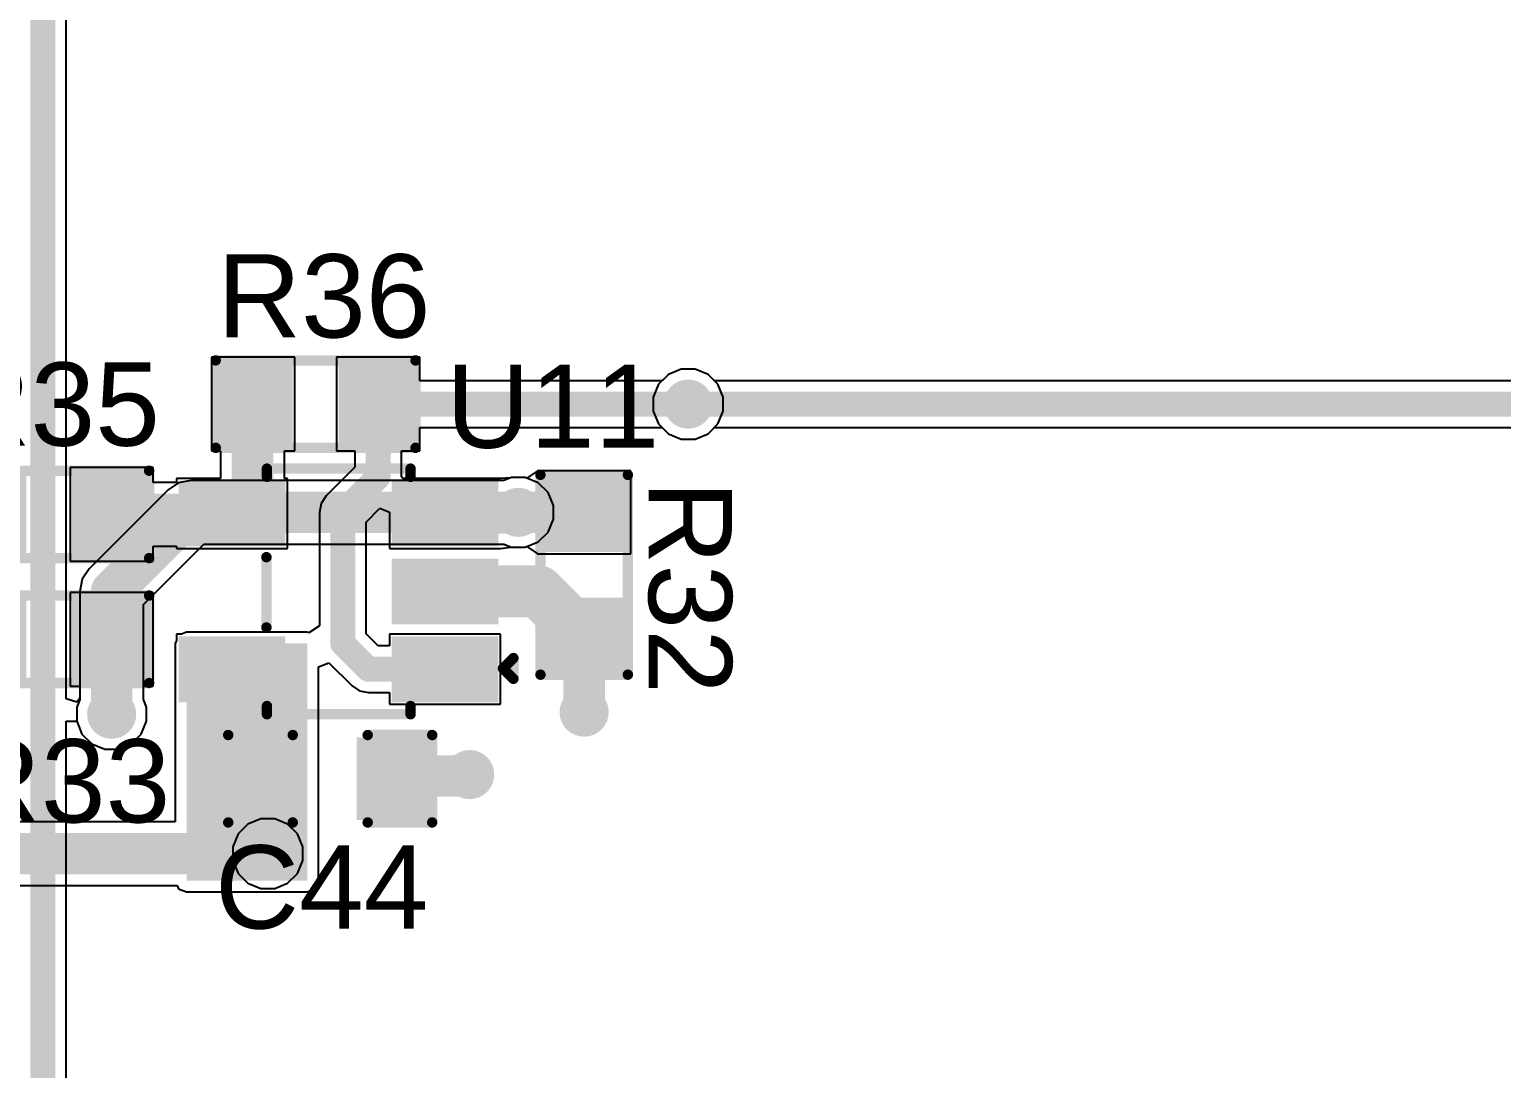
# Model space of a CAD drawing. Header units: millimetres. Extents: x -0.34 to 5.78, y -0.39 to 4.37.
# Drawn here: x 0.488 to 1.196, y 1.847 to 2.346 of the extents above; entities that cross this region are included whole.
import ezdxf

# ---------------------------------------------------------------- set-up
doc = ezdxf.new("R2010")
doc.units = ezdxf.units.MM
doc.header["$MEASUREMENT"] = 0
for name, color, linetype in [('BottomLayer', 5, 'Continuous'), ('BottomSolder', 6, 'Continuous'), ('TopLayer', 1, 'Continuous'), ('TopOverlay', 2, 'Continuous'), ('TopPaste', 8, 'Continuous'), ('TopSolder', 216, 'Continuous'), ('ViaHoleLayer', 16, 'Continuous')]:
    doc.layers.add(name, color=color, linetype=linetype)
doc.styles.add('Arial', font='', dxfattribs={"height": 0.2})
doc.styles.get('Arial').set_extended_font_data('Arial')

# ---------------------------------------------------------------- blocks, each defined once
blk = doc.blocks.new('SOT_23_5_7')
at = {"layer": 'TopLayer'}
for points in [[(-0.07283, 0.04921), (-0.02953, 0.04921), (-0.02953, 0.02559), (-0.07283, 0.02559)], [(0.02953, 0.04921), (0.07283, 0.04921), (0.07283, 0.02559), (0.02953, 0.02559)], [(-0.07283, 0.01181), (-0.02953, 0.01181), (-0.02953, -0.01181), (-0.07283, -0.01181)], [(-0.07283, -0.02559), (-0.02953, -0.02559), (-0.02953, -0.04921), (-0.07283, -0.04921)], [(0.02953, -0.02559), (0.07283, -0.02559), (0.07283, -0.04921), (0.02953, -0.04921)]]:
    blk.add_hatch(color=1, dxfattribs=at).paths.add_polyline_path(points)
at = {"layer": 'TopPaste'}
for points in [[(-0.07283, 0.04921), (-0.02953, 0.04921), (-0.02953, 0.02559), (-0.07283, 0.02559)], [(0.02953, 0.04921), (0.07283, 0.04921), (0.07283, 0.02559), (0.02953, 0.02559)], [(-0.07283, 0.01181), (-0.02953, 0.01181), (-0.02953, -0.01181), (-0.07283, -0.01181)], [(-0.07283, -0.02559), (-0.02953, -0.02559), (-0.02953, -0.04921), (-0.07283, -0.04921)], [(0.02953, -0.02559), (0.07283, -0.02559), (0.07283, -0.04921), (0.02953, -0.04921)]]:
    blk.add_hatch(color=8, dxfattribs=at).paths.add_polyline_path(points)
at = {"layer": 'TopSolder'}
for points in [[(-0.07683, 0.05321), (-0.02553, 0.05321), (-0.02553, 0.02159), (-0.07683, 0.02159)], [(0.02553, 0.05321), (0.07683, 0.05321), (0.07683, 0.02159), (0.02553, 0.02159)], [(-0.07683, 0.01581), (-0.02553, 0.01581), (-0.02553, -0.01581), (-0.07683, -0.01581)], [(-0.07683, -0.02159), (-0.02553, -0.02159), (-0.02553, -0.05321), (-0.07683, -0.05321)], [(0.02553, -0.02159), (0.07683, -0.02159), (0.07683, -0.05321), (0.02553, -0.05321)]]:
    blk.add_hatch(color=216, dxfattribs=at).paths.add_polyline_path(points)
at = {"layer": 'TopOverlay', "const_width": 0.005}
for points in [[(-0.03461, 0.059), (-0.03461, 0.05506)], [(0.03439, 0.059), (-0.03461, 0.059)], [(0.03439, 0.059), (0.03439, 0.05506)], [(-0.084, 0.042), (-0.084, 0.032)], [(-0.079, 0.037), (-0.084, 0.042)], [(-0.079, 0.037), (-0.084, 0.032)], [(0.03465, 0.01732), (0.03465, -0.01646)], [(-0.03461, -0.05506), (-0.03461, -0.059)], [(0.03439, -0.059), (-0.03461, -0.059)], [(0.03439, -0.05506), (0.03439, -0.059)]]:
    blk.add_lwpolyline(points, dxfattribs=at)
at = {"layer": 'TopOverlay', "const_width": 0.0025}
for points in [[(-0.03586, 0.059, 1), (-0.03336, 0.059, 1)], [(-0.03586, 0.059, 1), (-0.03336, 0.059, 1)], [(-0.03586, 0.05506, 1), (-0.03336, 0.05506, 1)], [(0.03314, 0.059, 1), (0.03564, 0.059, 1)], [(0.03314, 0.059, 1), (0.03564, 0.059, 1)], [(0.03314, 0.05506, 1), (0.03564, 0.05506, 1)], [(-0.08525, 0.042, 1), (-0.08275, 0.042, 1)], [(-0.08525, 0.042, 1), (-0.08275, 0.042, 1)], [(-0.08025, 0.037, 1), (-0.07775, 0.037, 1)], [(-0.08025, 0.037, 1), (-0.07775, 0.037, 1)], [(-0.08525, 0.032, 1), (-0.08275, 0.032, 1)], [(-0.08525, 0.032, 1), (-0.08275, 0.032, 1)], [(0.0334, 0.01732, 1), (0.0359, 0.01732, 1)], [(0.0334, -0.01646, 1), (0.0359, -0.01646, 1)], [(-0.03586, -0.05506, 1), (-0.03336, -0.05506, 1)], [(-0.03586, -0.059, 1), (-0.03336, -0.059, 1)], [(-0.03586, -0.059, 1), (-0.03336, -0.059, 1)], [(0.03314, -0.05506, 1), (0.03564, -0.05506, 1)], [(0.03314, -0.059, 1), (0.03564, -0.059, 1)], [(0.03314, -0.059, 1), (0.03564, -0.059, 1)]]:
    blk.add_lwpolyline(points, format="xyb", close=True, dxfattribs=at)
blk = doc.blocks.new('R___0603_35')
at = {"layer": 'TopLayer'}
for points in [[(-0.015, 0.0175), (-0.015, -0.0175), (-0.045, -0.0175), (-0.045, 0.0175)], [(0.045, 0.0175), (0.045, -0.0175), (0.015, -0.0175), (0.015, 0.0175)]]:
    blk.add_hatch(color=1, dxfattribs=at).paths.add_polyline_path(points)
at = {"layer": 'TopPaste'}
for points in [[(-0.015, 0.0175), (-0.015, -0.0175), (-0.045, -0.0175), (-0.045, 0.0175)], [(0.045, 0.0175), (0.045, -0.0175), (0.015, -0.0175), (0.015, 0.0175)]]:
    blk.add_hatch(color=8, dxfattribs=at).paths.add_polyline_path(points)
at = {"layer": 'TopSolder'}
for points in [[(-0.011, 0.0215), (-0.011, -0.0215), (-0.049, -0.0215), (-0.049, 0.0215)], [(0.049, 0.0215), (0.049, -0.0215), (0.011, -0.0215), (0.011, 0.0215)]]:
    blk.add_hatch(color=216, dxfattribs=at).paths.add_polyline_path(points)
at = {"layer": 'TopOverlay', "const_width": 0.005}
for points in [[(-0.048, 0.021), (0.048, 0.021)], [(-0.048, -0.021), (-0.048, 0.021)], [(0.048, -0.021), (0.048, 0.021)], [(-0.048, -0.021), (0.048, -0.021)]]:
    blk.add_lwpolyline(points, dxfattribs=at)
at = {"layer": 'TopOverlay', "const_width": 0.0025}
for points in [[(-0.04925, 0.021, 1), (-0.04675, 0.021, 1)], [(-0.04925, 0.021, 1), (-0.04675, 0.021, 1)], [(0.04675, 0.021, 1), (0.04925, 0.021, 1)], [(0.04675, 0.021, 1), (0.04925, 0.021, 1)], [(-0.04925, -0.021, 1), (-0.04675, -0.021, 1)], [(-0.04925, -0.021, 1), (-0.04675, -0.021, 1)], [(0.04675, -0.021, 1), (0.04925, -0.021, 1)], [(0.04675, -0.021, 1), (0.04925, -0.021, 1)]]:
    blk.add_lwpolyline(points, format="xyb", close=True, dxfattribs=at)
blk = doc.blocks.new('R___0603_36')
at = {"layer": 'TopLayer'}
for points in [[(-0.015, 0.0175), (-0.015, -0.0175), (-0.045, -0.0175), (-0.045, 0.0175)], [(0.045, 0.0175), (0.045, -0.0175), (0.015, -0.0175), (0.015, 0.0175)]]:
    blk.add_hatch(color=1, dxfattribs=at).paths.add_polyline_path(points)
at = {"layer": 'TopPaste'}
for points in [[(-0.015, 0.0175), (-0.015, -0.0175), (-0.045, -0.0175), (-0.045, 0.0175)], [(0.045, 0.0175), (0.045, -0.0175), (0.015, -0.0175), (0.015, 0.0175)]]:
    blk.add_hatch(color=8, dxfattribs=at).paths.add_polyline_path(points)
at = {"layer": 'TopSolder'}
for points in [[(-0.011, 0.0215), (-0.011, -0.0215), (-0.049, -0.0215), (-0.049, 0.0215)], [(0.049, 0.0215), (0.049, -0.0215), (0.011, -0.0215), (0.011, 0.0215)]]:
    blk.add_hatch(color=216, dxfattribs=at).paths.add_polyline_path(points)
at = {"layer": 'TopOverlay', "const_width": 0.005}
for points in [[(-0.048, 0.021), (0.048, 0.021)], [(-0.048, -0.021), (-0.048, 0.021)], [(0.048, -0.021), (0.048, 0.021)], [(-0.048, -0.021), (0.048, -0.021)]]:
    blk.add_lwpolyline(points, dxfattribs=at)
at = {"layer": 'TopOverlay', "const_width": 0.0025}
for points in [[(-0.04925, 0.021, 1), (-0.04675, 0.021, 1)], [(-0.04925, 0.021, 1), (-0.04675, 0.021, 1)], [(0.04675, 0.021, 1), (0.04925, 0.021, 1)], [(0.04675, 0.021, 1), (0.04925, 0.021, 1)], [(-0.04925, -0.021, 1), (-0.04675, -0.021, 1)], [(-0.04925, -0.021, 1), (-0.04675, -0.021, 1)], [(0.04675, -0.021, 1), (0.04925, -0.021, 1)], [(0.04675, -0.021, 1), (0.04925, -0.021, 1)]]:
    blk.add_lwpolyline(points, format="xyb", close=True, dxfattribs=at)
blk = doc.blocks.new('R___0603_38')
at = {"layer": 'TopLayer'}
for points in [[(-0.015, 0.0175), (-0.015, -0.0175), (-0.045, -0.0175), (-0.045, 0.0175)], [(0.045, 0.0175), (0.045, -0.0175), (0.015, -0.0175), (0.015, 0.0175)]]:
    blk.add_hatch(color=1, dxfattribs=at).paths.add_polyline_path(points)
at = {"layer": 'TopPaste'}
for points in [[(-0.015, 0.0175), (-0.015, -0.0175), (-0.045, -0.0175), (-0.045, 0.0175)], [(0.045, 0.0175), (0.045, -0.0175), (0.015, -0.0175), (0.015, 0.0175)]]:
    blk.add_hatch(color=8, dxfattribs=at).paths.add_polyline_path(points)
at = {"layer": 'TopSolder'}
for points in [[(-0.011, 0.0215), (-0.011, -0.0215), (-0.049, -0.0215), (-0.049, 0.0215)], [(0.049, 0.0215), (0.049, -0.0215), (0.011, -0.0215), (0.011, 0.0215)]]:
    blk.add_hatch(color=216, dxfattribs=at).paths.add_polyline_path(points)
at = {"layer": 'TopOverlay', "const_width": 0.005}
for points in [[(-0.048, 0.021), (0.048, 0.021)], [(-0.048, -0.021), (-0.048, 0.021)], [(0.048, -0.021), (0.048, 0.021)], [(-0.048, -0.021), (0.048, -0.021)]]:
    blk.add_lwpolyline(points, dxfattribs=at)
at = {"layer": 'TopOverlay', "const_width": 0.0025}
for points in [[(-0.04925, 0.021, 1), (-0.04675, 0.021, 1)], [(-0.04925, 0.021, 1), (-0.04675, 0.021, 1)], [(0.04675, 0.021, 1), (0.04925, 0.021, 1)], [(0.04675, 0.021, 1), (0.04925, 0.021, 1)], [(-0.04925, -0.021, 1), (-0.04675, -0.021, 1)], [(-0.04925, -0.021, 1), (-0.04675, -0.021, 1)], [(0.04675, -0.021, 1), (0.04925, -0.021, 1)], [(0.04675, -0.021, 1), (0.04925, -0.021, 1)]]:
    blk.add_lwpolyline(points, format="xyb", close=True, dxfattribs=at)
blk = doc.blocks.new('R___0603_39')
at = {"layer": 'TopLayer'}
for points in [[(-0.015, 0.0175), (-0.015, -0.0175), (-0.045, -0.0175), (-0.045, 0.0175)], [(0.045, 0.0175), (0.045, -0.0175), (0.015, -0.0175), (0.015, 0.0175)]]:
    blk.add_hatch(color=1, dxfattribs=at).paths.add_polyline_path(points)
at = {"layer": 'TopPaste'}
for points in [[(-0.015, 0.0175), (-0.015, -0.0175), (-0.045, -0.0175), (-0.045, 0.0175)], [(0.045, 0.0175), (0.045, -0.0175), (0.015, -0.0175), (0.015, 0.0175)]]:
    blk.add_hatch(color=8, dxfattribs=at).paths.add_polyline_path(points)
at = {"layer": 'TopSolder'}
for points in [[(-0.011, 0.0215), (-0.011, -0.0215), (-0.049, -0.0215), (-0.049, 0.0215)], [(0.049, 0.0215), (0.049, -0.0215), (0.011, -0.0215), (0.011, 0.0215)]]:
    blk.add_hatch(color=216, dxfattribs=at).paths.add_polyline_path(points)
at = {"layer": 'TopOverlay', "const_width": 0.005}
for points in [[(0.048, 0.021), (-0.048, 0.021)], [(-0.048, -0.021), (-0.048, 0.021)], [(0.048, -0.021), (0.048, 0.021)], [(0.048, -0.021), (-0.048, -0.021)]]:
    blk.add_lwpolyline(points, dxfattribs=at)
at = {"layer": 'TopOverlay', "const_width": 0.0025}
for points in [[(-0.04925, 0.021, 1), (-0.04675, 0.021, 1)], [(-0.04925, 0.021, 1), (-0.04675, 0.021, 1)], [(0.04675, 0.021, 1), (0.04925, 0.021, 1)], [(0.04675, 0.021, 1), (0.04925, 0.021, 1)], [(-0.04925, -0.021, 1), (-0.04675, -0.021, 1)], [(-0.04925, -0.021, 1), (-0.04675, -0.021, 1)], [(0.04675, -0.021, 1), (0.04925, -0.021, 1)], [(0.04675, -0.021, 1), (0.04925, -0.021, 1)]]:
    blk.add_lwpolyline(points, format="xyb", close=True, dxfattribs=at)
blk = doc.blocks.new('C___0603_106')
at = {"layer": 'TopLayer'}
for points in [[(-0.015, 0.0175), (-0.015, -0.0175), (-0.045, -0.0175), (-0.045, 0.0175)], [(0.045, 0.0175), (0.045, -0.0175), (0.015, -0.0175), (0.015, 0.0175)]]:
    blk.add_hatch(color=1, dxfattribs=at).paths.add_polyline_path(points)
at = {"layer": 'TopPaste'}
for points in [[(-0.015, 0.0175), (-0.015, -0.0175), (-0.045, -0.0175), (-0.045, 0.0175)], [(0.045, 0.0175), (0.045, -0.0175), (0.015, -0.0175), (0.015, 0.0175)]]:
    blk.add_hatch(color=8, dxfattribs=at).paths.add_polyline_path(points)
at = {"layer": 'TopSolder'}
for points in [[(-0.01264, 0.01986), (-0.01264, -0.01986), (-0.04736, -0.01986), (-0.04736, 0.01986)], [(0.04736, 0.01986), (0.04736, -0.01986), (0.01264, -0.01986), (0.01264, 0.01986)]]:
    blk.add_hatch(color=216, dxfattribs=at).paths.add_polyline_path(points)
at = {"layer": 'TopOverlay', "const_width": 0.005}
for points in [[(-0.018, 0.021), (-0.049, 0.021)], [(-0.049, 0.021), (-0.049, -0.021)], [(0.049, 0.021), (0.018, 0.021)], [(0.049, 0.021), (0.049, -0.021)], [(-0.018, -0.021), (-0.049, -0.021)], [(0.049, -0.021), (0.018, -0.021)]]:
    blk.add_lwpolyline(points, dxfattribs=at)
at = {"layer": 'TopOverlay', "const_width": 0.0025}
for points in [[(-0.05025, 0.021, 1), (-0.04775, 0.021, 1)], [(-0.05025, 0.021, 1), (-0.04775, 0.021, 1)], [(-0.01925, 0.021, 1), (-0.01675, 0.021, 1)], [(0.01675, 0.021, 1), (0.01925, 0.021, 1)], [(0.04775, 0.021, 1), (0.05025, 0.021, 1)], [(0.04775, 0.021, 1), (0.05025, 0.021, 1)], [(-0.05025, -0.021, 1), (-0.04775, -0.021, 1)], [(-0.05025, -0.021, 1), (-0.04775, -0.021, 1)], [(-0.01925, -0.021, 1), (-0.01675, -0.021, 1)], [(0.01675, -0.021, 1), (0.01925, -0.021, 1)], [(0.04775, -0.021, 1), (0.05025, -0.021, 1)], [(0.04775, -0.021, 1), (0.05025, -0.021, 1)]]:
    blk.add_lwpolyline(points, format="xyb", close=True, dxfattribs=at)

msp = doc.modelspace()

# ---------------------------------------------------------------- hatches: boundary and pattern name
at = {"layer": 'BottomLayer'}
h = msp.add_hatch(color=5, dxfattribs=at)
edge = h.paths.add_edge_path()
edge.add_arc((0.805, 2.166), 0.01181, 0, 360)
h = msp.add_hatch(color=5, dxfattribs=at)
edge = h.paths.add_edge_path()
edge.add_arc((0.72339, 2.114), 0.01181, 0, 360)
h = msp.add_hatch(color=5, dxfattribs=at)
edge = h.paths.add_edge_path()
edge.add_arc((0.755, 2.018), 0.01181, 0, 360)
h = msp.add_hatch(color=5, dxfattribs=at)
edge = h.paths.add_edge_path()
edge.add_arc((0.528, 2.017), 0.01181, 0, 360)
h = msp.add_hatch(color=5, dxfattribs=at)
edge = h.paths.add_edge_path()
edge.add_arc((0.7, 1.988), 0.01181, 0, 360)
h = msp.add_hatch(color=5, dxfattribs=at)
edge = h.paths.add_edge_path()
edge.add_arc((0.603, 1.95), 0.01181, 0, 360)
at = {"layer": 'BottomSolder'}
h = msp.add_hatch(color=6, dxfattribs=at)
edge = h.paths.add_edge_path()
edge.add_arc((0.805, 2.166), 0.00991, 0, 360)
h = msp.add_hatch(color=6, dxfattribs=at)
edge = h.paths.add_edge_path()
edge.add_arc((0.72339, 2.114), 0.00991, 0, 360)
h = msp.add_hatch(color=6, dxfattribs=at)
edge = h.paths.add_edge_path()
edge.add_arc((0.528, 2.017), 0.00991, 0, 360)
h = msp.add_hatch(color=6, dxfattribs=at)
edge = h.paths.add_edge_path()
edge.add_arc((0.755, 2.018), 0.00991, 0, 360)
h = msp.add_hatch(color=6, dxfattribs=at)
edge = h.paths.add_edge_path()
edge.add_arc((0.7, 1.988), 0.00991, 0, 360)
h = msp.add_hatch(color=6, dxfattribs=at)
edge = h.paths.add_edge_path()
edge.add_arc((0.603, 1.95), 0.00991, 0, 360)
at = {"layer": 'TopLayer'}
h = msp.add_hatch(color=1, dxfattribs=at)
edge = h.paths.add_edge_path()
edge.add_arc((0.805, 2.166), 0.01181, 0, 360)
h = msp.add_hatch(color=1, dxfattribs=at)
edge = h.paths.add_edge_path()
edge.add_arc((0.72339, 2.114), 0.01181, 0, 360)
msp.add_hatch(color=1, dxfattribs=at).paths.add_polyline_path([(0.564, 1.937), (0.622, 1.937), (0.622, 2.051), (0.564, 2.051)])
h = msp.add_hatch(color=1, dxfattribs=at)
edge = h.paths.add_edge_path()
edge.add_arc((0.755, 2.018), 0.01181, 0, 360)
h = msp.add_hatch(color=1, dxfattribs=at)
edge = h.paths.add_edge_path()
edge.add_arc((0.528, 2.017), 0.01181, 0, 360)
h = msp.add_hatch(color=1, dxfattribs=at)
edge = h.paths.add_edge_path()
edge.add_arc((0.7, 1.988), 0.01181, 0, 360)
h = msp.add_hatch(color=1, dxfattribs=at)
edge = h.paths.add_edge_path()
edge.add_arc((0.603, 1.95), 0.01181, 0, 360)
at = {"layer": 'TopSolder'}
h = msp.add_hatch(color=216, dxfattribs=at)
edge = h.paths.add_edge_path()
edge.add_arc((0.805, 2.166), 0.00991, 0, 360)
h = msp.add_hatch(color=216, dxfattribs=at)
edge = h.paths.add_edge_path()
edge.add_arc((0.72339, 2.114), 0.00991, 0, 360)
h = msp.add_hatch(color=216, dxfattribs=at)
edge = h.paths.add_edge_path()
edge.add_arc((0.528, 2.017), 0.00991, 0, 360)
h = msp.add_hatch(color=216, dxfattribs=at)
edge = h.paths.add_edge_path()
edge.add_arc((0.755, 2.018), 0.00991, 0, 360)
h = msp.add_hatch(color=216, dxfattribs=at)
edge = h.paths.add_edge_path()
edge.add_arc((0.7, 1.988), 0.00991, 0, 360)
h = msp.add_hatch(color=216, dxfattribs=at)
edge = h.paths.add_edge_path()
edge.add_arc((0.603, 1.95), 0.00991, 0, 360)
at = {"layer": 'ViaHoleLayer'}
h = msp.add_hatch(color=16, dxfattribs=at)
edge = h.paths.add_edge_path()
edge.add_arc((0.805, 2.166), 0.00591, 0, 360)
h = msp.add_hatch(color=16, dxfattribs=at)
edge = h.paths.add_edge_path()
edge.add_arc((0.72339, 2.114), 0.00591, 0, 360)
h = msp.add_hatch(color=16, dxfattribs=at)
edge = h.paths.add_edge_path()
edge.add_arc((0.528, 2.017), 0.00591, 0, 360)
h = msp.add_hatch(color=16, dxfattribs=at)
edge = h.paths.add_edge_path()
edge.add_arc((0.755, 2.018), 0.00591, 0, 360)
h = msp.add_hatch(color=16, dxfattribs=at)
edge = h.paths.add_edge_path()
edge.add_arc((0.7, 1.988), 0.00591, 0, 360)
h = msp.add_hatch(color=16, dxfattribs=at)
edge = h.paths.add_edge_path()
edge.add_arc((0.603, 1.95), 0.00591, 0, 360)

# ---------------------------------------------------------------- linework, layer by layer
at = {"layer": 'BottomLayer'}
for p, q in [((0.50622, 2.02442), (0.50622, 3.38035)), ((0.79548, 2.18025), (0.79075, 2.17552)), ((0.80166, 2.18281), (0.79548, 2.18025)), ((0.80834, 2.18281), (0.80166, 2.18281)), ((0.81452, 2.18025), (0.80834, 2.18281)), ((0.81756, 2.17722), (0.81452, 2.18025)), ((0.79075, 2.17552), (0.78819, 2.16934)), ((4.34835, 2.17722), (0.81756, 2.17722)), ((0.78819, 2.16934), (0.78819, 2.16266)), ((0.78819, 2.16266), (0.79075, 2.15648)), ((0.79075, 2.15648), (0.79548, 2.15175)), ((0.79548, 2.15175), (0.80166, 2.14919)), ((0.80834, 2.14919), (0.81452, 2.15175)), ((0.81452, 2.15175), (0.81756, 2.15478)), ((0.81756, 2.15478), (4.353, 2.15478)), ((0.80166, 2.14919), (0.80834, 2.14919)), ((0.566, 2.12929), (0.56015, 2.12813)), ((0.71638, 2.12929), (0.566, 2.12929)), ((0.72005, 2.13081), (0.71638, 2.12929)), ((0.72673, 2.13081), (0.72005, 2.13081)), ((0.73291, 2.12825), (0.72673, 2.13081)), ((0.55519, 2.12481), (0.51719, 2.08681)), ((0.56015, 2.12813), (0.55519, 2.12481)), ((0.73764, 2.12352), (0.73291, 2.12825)), ((0.7402, 2.11734), (0.73764, 2.12352)), ((0.7402, 2.11066), (0.7402, 2.11734)), ((0.73764, 2.10448), (0.7402, 2.11066)), ((0.73291, 2.09975), (0.73764, 2.10448)), ((0.54329, 2.06967), (0.57233, 2.09871)), ((0.57233, 2.09871), (0.71638, 2.09871)), ((0.71638, 2.09871), (0.72005, 2.09719)), ((0.72005, 2.09719), (0.72673, 2.09719)), ((0.72673, 2.09719), (0.73291, 2.09975)), ((0.51719, 2.08681), (0.51387, 2.08185)), ((0.51387, 2.08185), (0.51271, 2.076)), ((0.51271, 2.076), (0.51271, 2.02472)), ((0.54329, 2.02401), (0.54329, 2.06967)), ((0.51122, 2.02274), (0.50622, 2.02442)), ((0.51271, 2.02472), (0.51122, 2.02274)), ((0.54481, 2.02034), (0.54329, 2.02401)), ((0.54481, 2.01366), (0.54481, 2.02034)), ((0.50622, 2.01359), (0.51119, 2.01366)), ((0.50622, 1.80765), (0.50622, 2.01359)), ((0.51119, 2.01366), (0.51375, 2.00748)), ((0.54225, 2.00748), (0.54481, 2.01366)), ((0.51375, 2.00748), (0.51848, 2.00275)), ((0.51848, 2.00275), (0.52466, 2.00019)), ((0.53134, 2.00019), (0.53752, 2.00275)), ((0.53752, 2.00275), (0.54225, 2.00748)), ((0.52466, 2.00019), (0.53134, 2.00019)), ((0.59966, 1.96681), (0.59348, 1.96425)), ((0.60634, 1.96681), (0.59966, 1.96681)), ((0.61252, 1.96425), (0.60634, 1.96681)), ((0.58875, 1.95952), (0.58619, 1.95334)), ((0.59348, 1.96425), (0.58875, 1.95952)), ((0.61725, 1.95952), (0.61252, 1.96425)), ((0.61981, 1.95334), (0.61725, 1.95952)), ((0.58619, 1.95334), (0.58619, 1.94666)), ((0.61981, 1.94666), (0.61981, 1.95334)), ((0.58619, 1.94666), (0.58875, 1.94048)), ((0.61725, 1.94048), (0.61981, 1.94666)), ((0.58875, 1.94048), (0.59348, 1.93575)), ((0.61252, 1.93575), (0.61725, 1.94048)), ((0.59348, 1.93575), (0.59966, 1.93319)), ((0.59966, 1.93319), (0.60634, 1.93319)), ((0.60634, 1.93319), (0.61252, 1.93575))]:
    msp.add_line(p, q, dxfattribs=at)
for points, const_width in [([(0.495, 1.803), (0.495, 3.385)], 0.012), ([(0.805, 2.166), (4.353, 2.166)], 0.012), ([(0.528, 2.076), (0.566, 2.114)], 0.02), ([(0.566, 2.114), (0.72339, 2.114)], 0.02), ([(0.528, 2.017), (0.528, 2.076)], 0.02)]:
    msp.add_lwpolyline(points, dxfattribs=dict(at, const_width=const_width))
for points, const_width in [([(0.802, 2.166, 1), (0.808, 2.166, 1)], 0.006), ([(0.561, 2.114, 1), (0.571, 2.114, 1)], 0.01), ([(0.561, 2.114, 1), (0.571, 2.114, 1)], 0.01), ([(0.71839, 2.114, 1), (0.72839, 2.114, 1)], 0.01), ([(0.523, 2.076, 1), (0.533, 2.076, 1)], 0.01), ([(0.523, 2.076, 1), (0.533, 2.076, 1)], 0.01), ([(0.523, 2.017, 1), (0.533, 2.017, 1)], 0.01)]:
    msp.add_lwpolyline(points, format="xyb", close=True, dxfattribs=dict(at, const_width=const_width))
at = {"layer": 'TopLayer'}
for p, q in [((0.616, 2.1885), (0.576, 2.1885)), ((0.576, 2.1885), (0.576, 2.1435)), ((0.616, 2.1435), (0.616, 2.1885)), ((0.676, 2.1885), (0.636, 2.1885)), ((0.636, 2.1885), (0.636, 2.1435)), ((0.676, 2.17722), (0.676, 2.1885)), ((0.79548, 2.18025), (0.79244, 2.17722)), ((0.80166, 2.18281), (0.79548, 2.18025)), ((0.80834, 2.18281), (0.80166, 2.18281)), ((0.81452, 2.18025), (0.80834, 2.18281)), ((0.81925, 2.17552), (0.81452, 2.18025)), ((0.79244, 2.17722), (0.676, 2.17722)), ((0.82181, 2.16934), (0.81925, 2.17552)), ((0.82181, 2.16266), (0.82181, 2.16934)), ((0.81925, 2.15648), (0.82181, 2.16266)), ((0.676, 2.1435), (0.676, 2.15478)), ((0.676, 2.15478), (0.79244, 2.15478)), ((0.79244, 2.15478), (0.79548, 2.15175)), ((0.79548, 2.15175), (0.80166, 2.14919)), ((0.80834, 2.14919), (0.81452, 2.15175)), ((0.81452, 2.15175), (0.81925, 2.15648)), ((0.576, 2.1435), (0.58037, 2.1435)), ((0.58037, 2.1435), (0.58037, 2.13021)), ((0.61096, 2.13021), (0.61096, 2.1435)), ((0.61096, 2.1435), (0.616, 2.1435)), ((0.636, 2.1435), (0.64478, 2.1435)), ((0.64478, 2.1435), (0.64478, 2.13565)), ((0.66722, 2.131), (0.66722, 2.1435)), ((0.66722, 2.1435), (0.676, 2.1435)), ((0.80166, 2.14919), (0.80834, 2.14919)), ((0.548, 2.1355), (0.508, 2.1355)), ((0.508, 2.1355), (0.508, 2.0905)), ((0.548, 2.12829), (0.548, 2.1355)), ((0.58037, 2.13021), (0.55917, 2.13021)), ((0.55917, 2.13021), (0.55917, 2.12829)), ((0.61247, 2.13021), (0.61096, 2.13021)), ((0.61247, 2.09659), (0.61247, 2.13021)), ((0.64478, 2.13565), (0.63107, 2.12193)), ((0.66786, 2.13021), (0.66722, 2.131)), ((0.71483, 2.13021), (0.66786, 2.13021)), ((0.71965, 2.13065), (0.71483, 2.13021)), ((0.71483, 2.13021), (0.71483, 2.13021)), ((0.72005, 2.13081), (0.71965, 2.13065)), ((0.72673, 2.13081), (0.72005, 2.13081)), ((0.7275, 2.13049), (0.72673, 2.13081)), ((0.7325, 2.13372), (0.7275, 2.13049)), ((0.7775, 2.134), (0.7325, 2.134)), ((0.7325, 2.134), (0.7325, 2.13372)), ((0.7775, 2.094), (0.7775, 2.134)), ((0.55917, 2.12829), (0.548, 2.12829)), ((0.63107, 2.12193), (0.62864, 2.11829)), ((0.62864, 2.11829), (0.62778, 2.114)), ((0.65022, 2.10935), (0.65691, 2.11605)), ((0.65691, 2.11605), (0.66153, 2.11413)), ((0.62778, 2.114), (0.62778, 2.114)), ((0.62778, 2.114), (0.62778, 2.0594)), ((0.65022, 2.05565), (0.65022, 2.10935)), ((0.66153, 2.11413), (0.66153, 2.09659)), ((0.548, 2.0905), (0.548, 2.09771)), ((0.548, 2.09771), (0.55917, 2.09771)), ((0.55917, 2.09771), (0.55917, 2.09659)), ((0.55917, 2.09659), (0.61247, 2.09659)), ((0.66153, 2.09659), (0.71483, 2.09659)), ((0.71483, 2.09659), (0.71983, 2.09728)), ((0.71483, 2.09659), (0.71483, 2.09659)), ((0.71983, 2.09728), (0.72005, 2.09719)), ((0.72005, 2.09719), (0.72673, 2.09719)), ((0.72673, 2.09719), (0.7275, 2.09751)), ((0.7275, 2.09751), (0.7325, 2.09428)), ((0.7325, 2.09428), (0.7325, 2.094)), ((0.7325, 2.094), (0.7775, 2.094)), ((0.508, 2.0905), (0.548, 2.0905)), ((0.548, 2.0755), (0.508, 2.0755)), ((0.508, 2.0755), (0.508, 2.0305)), ((0.548, 2.0305), (0.548, 2.0755)), ((0.62778, 2.0594), (0.62278, 2.05609)), ((0.55917, 2.05239), (0.55859, 2.051)), ((0.56158, 2.05541), (0.55917, 2.05541)), ((0.55917, 2.05541), (0.55917, 2.05239)), ((0.564, 2.05641), (0.56158, 2.05541)), ((0.58567, 2.05641), (0.564, 2.05641)), ((0.58582, 2.05644), (0.58567, 2.05641)), ((0.58597, 2.05641), (0.58582, 2.05644)), ((0.622, 2.05641), (0.58597, 2.05641)), ((0.62278, 2.05609), (0.622, 2.05641)), ((0.65605, 2.04981), (0.65022, 2.05565)), ((0.71483, 2.05541), (0.66153, 2.05541)), ((0.66153, 2.05541), (0.66153, 2.04981)), ((0.71483, 2.02179), (0.71483, 2.05541)), ((0.55859, 2.051), (0.55859, 1.96529)), ((0.66153, 2.04981), (0.65605, 2.04981)), ((0.62741, 2.03983), (0.63241, 2.04173)), ((0.62741, 1.937), (0.62741, 2.03983)), ((0.63241, 2.04173), (0.64347, 2.03067)), ((0.508, 2.0305), (0.51271, 2.0305)), ((0.51271, 2.0305), (0.51271, 2.02401)), ((0.54329, 2.02401), (0.54329, 2.0305)), ((0.54329, 2.0305), (0.548, 2.0305)), ((0.64347, 2.03067), (0.64347, 2.03067)), ((0.64347, 2.03067), (0.64711, 2.02824)), ((0.51271, 2.02401), (0.51119, 2.02034)), ((0.54481, 2.02034), (0.54329, 2.02401)), ((0.64711, 2.02824), (0.6514, 2.02738)), ((0.6514, 2.02738), (0.6514, 2.02738)), ((0.6514, 2.02738), (0.66153, 2.02738)), ((0.66153, 2.02738), (0.66153, 2.02179)), ((0.51119, 2.02034), (0.51119, 2.01366)), ((0.54481, 2.01366), (0.54481, 2.02034)), ((0.66153, 2.02179), (0.71483, 2.02179)), ((0.51119, 2.01366), (0.51375, 2.00748)), ((0.54225, 2.00748), (0.54481, 2.01366)), ((0.51375, 2.00748), (0.51848, 2.00275)), ((0.51848, 2.00275), (0.52466, 2.00019)), ((0.53134, 2.00019), (0.53752, 2.00275)), ((0.53752, 2.00275), (0.54225, 2.00748)), ((0.52466, 2.00019), (0.53134, 2.00019)), ((0.55859, 1.96529), (0.42201, 1.96529)), ((0.42201, 1.93471), (0.55954, 1.93471)), ((0.55954, 1.93471), (0.56017, 1.93317)), ((0.56017, 1.93317), (0.564, 1.93159)), ((0.564, 1.93159), (0.622, 1.93159)), ((0.622, 1.93159), (0.62583, 1.93317)), ((0.62583, 1.93317), (0.62741, 1.937))]:
    msp.add_line(p, q, dxfattribs=at)
for points, const_width in [([(0.59566, 2.11521), (0.59566, 2.16566)], 0.02), ([(0.656, 2.166), (0.805, 2.166)], 0.012), ([(0.656, 2.131), (0.656, 2.166)], 0.012), ([(0.639, 2.114), (0.656, 2.131)], 0.012), ([(0.528, 2.113), (0.57667, 2.113)], 0.02), ([(0.58582, 2.1134), (0.59385, 2.1134)], 0.02), ([(0.59385, 2.1134), (0.59566, 2.11521)], 0.02), ([(0.68818, 2.1134), (0.68848, 2.1137)], 0.02), ([(0.68848, 2.1137), (0.72309, 2.1137)], 0.02), ([(0.72309, 2.1137), (0.72339, 2.114)], 0.02), ([(0.72339, 2.114), (0.755, 2.114)], 0.02), ([(0.639, 2.051), (0.639, 2.114)], 0.012), ([(0.68818, 2.076), (0.733, 2.076)], 0.025), ([(0.733, 2.076), (0.75, 2.059)], 0.025), ([(0.75, 2.0565), (0.75, 2.059)], 0.025), ([(0.75, 2.0565), (0.7525, 2.054)], 0.025), ([(0.7525, 2.054), (0.755, 2.054)], 0.025), ([(0.528, 2.017), (0.528, 2.053)], 0.02), ([(0.755, 2.018), (0.755, 2.054)], 0.02), ([(0.58582, 2.00568), (0.58582, 2.0386)], 0.025), ([(0.639, 2.051), (0.6514, 2.0386)], 0.012), ([(0.6514, 2.0386), (0.68818, 2.0386)], 0.012), ([(0.58582, 2.00568), (0.598, 1.9935)], 0.025), ([(0.598, 1.9935), (0.603, 1.9885)], 0.02), ([(0.603, 1.986), (0.603, 1.9885)], 0.02), ([(0.603, 1.95), (0.603, 1.986)], 0.02), ([(0.663, 1.986), (0.66431, 1.98731)], 0.02), ([(0.66431, 1.98731), (0.69931, 1.98731)], 0.02), ([(0.69931, 1.98731), (0.7, 1.988)], 0.02), ([(0.415, 1.95), (0.603, 1.95)], 0.02)]:
    msp.add_lwpolyline(points, dxfattribs=dict(at, const_width=const_width))
for points, const_width in [([(0.59066, 2.16566, 1), (0.60066, 2.16566, 1)], 0.01), ([(0.653, 2.166, 1), (0.659, 2.166, 1)], 0.006), ([(0.653, 2.166, 1), (0.659, 2.166, 1)], 0.006), ([(0.802, 2.166, 1), (0.808, 2.166, 1)], 0.006), ([(0.653, 2.131, 1), (0.659, 2.131, 1)], 0.006), ([(0.653, 2.131, 1), (0.659, 2.131, 1)], 0.006), ([(0.523, 2.113, 1), (0.533, 2.113, 1)], 0.01), ([(0.57167, 2.113, 1), (0.58167, 2.113, 1)], 0.01), ([(0.58082, 2.1134, 1), (0.59082, 2.1134, 1)], 0.01), ([(0.58885, 2.1134, 1), (0.59885, 2.1134, 1)], 0.01), ([(0.58885, 2.1134, 1), (0.59885, 2.1134, 1)], 0.01), ([(0.59066, 2.11521, 1), (0.60066, 2.11521, 1)], 0.01), ([(0.59066, 2.11521, 1), (0.60066, 2.11521, 1)], 0.01), ([(0.68318, 2.1134, 1), (0.69318, 2.1134, 1)], 0.01), ([(0.68348, 2.1137, 1), (0.69348, 2.1137, 1)], 0.01), ([(0.68348, 2.1137, 1), (0.69348, 2.1137, 1)], 0.01), ([(0.71809, 2.1137, 1), (0.72809, 2.1137, 1)], 0.01), ([(0.71809, 2.1137, 1), (0.72809, 2.1137, 1)], 0.01), ([(0.71839, 2.114, 1), (0.72839, 2.114, 1)], 0.01), ([(0.71839, 2.114, 1), (0.72839, 2.114, 1)], 0.01), ([(0.75, 2.114, 1), (0.76, 2.114, 1)], 0.01), ([(0.636, 2.114, 1), (0.642, 2.114, 1)], 0.006), ([(0.636, 2.114, 1), (0.642, 2.114, 1)], 0.006), ([(0.68193, 2.076, 1), (0.69443, 2.076, 1)], 0.0125), ([(0.72675, 2.076, 1), (0.73925, 2.076, 1)], 0.0125), ([(0.72675, 2.076, 1), (0.73925, 2.076, 1)], 0.0125), ([(0.74375, 2.059, 1), (0.75625, 2.059, 1)], 0.0125), ([(0.74375, 2.059, 1), (0.75625, 2.059, 1)], 0.0125), ([(0.74375, 2.0565, 1), (0.75625, 2.0565, 1)], 0.0125), ([(0.74375, 2.0565, 1), (0.75625, 2.0565, 1)], 0.0125), ([(0.74625, 2.054, 1), (0.75875, 2.054, 1)], 0.0125), ([(0.74625, 2.054, 1), (0.75875, 2.054, 1)], 0.0125), ([(0.74875, 2.054, 1), (0.76125, 2.054, 1)], 0.0125), ([(0.523, 2.053, 1), (0.533, 2.053, 1)], 0.01), ([(0.75, 2.054, 1), (0.76, 2.054, 1)], 0.01), ([(0.57957, 2.0386, 1), (0.59207, 2.0386, 1)], 0.0125), ([(0.636, 2.051, 1), (0.642, 2.051, 1)], 0.006), ([(0.636, 2.051, 1), (0.642, 2.051, 1)], 0.006), ([(0.6484, 2.0386, 1), (0.6544, 2.0386, 1)], 0.006), ([(0.6484, 2.0386, 1), (0.6544, 2.0386, 1)], 0.006), ([(0.68518, 2.0386, 1), (0.69118, 2.0386, 1)], 0.006), ([(0.523, 2.017, 1), (0.533, 2.017, 1)], 0.01), ([(0.75, 2.018, 1), (0.76, 2.018, 1)], 0.01), ([(0.57957, 2.00568, 1), (0.59207, 2.00568, 1)], 0.0125), ([(0.57957, 2.00568, 1), (0.59207, 2.00568, 1)], 0.0125), ([(0.59175, 1.9935, 1), (0.60425, 1.9935, 1)], 0.0125), ([(0.593, 1.9935, 1), (0.603, 1.9935, 1)], 0.01), ([(0.598, 1.9885, 1), (0.608, 1.9885, 1)], 0.01), ([(0.598, 1.9885, 1), (0.608, 1.9885, 1)], 0.01), ([(0.598, 1.986, 1), (0.608, 1.986, 1)], 0.01), ([(0.598, 1.986, 1), (0.608, 1.986, 1)], 0.01), ([(0.658, 1.986, 1), (0.668, 1.986, 1)], 0.01), ([(0.65931, 1.98731, 1), (0.66931, 1.98731, 1)], 0.01), ([(0.65931, 1.98731, 1), (0.66931, 1.98731, 1)], 0.01), ([(0.69431, 1.98731, 1), (0.70431, 1.98731, 1)], 0.01), ([(0.69431, 1.98731, 1), (0.70431, 1.98731, 1)], 0.01), ([(0.695, 1.988, 1), (0.705, 1.988, 1)], 0.01), ([(0.598, 1.95, 1), (0.608, 1.95, 1)], 0.01), ([(0.598, 1.95, 1), (0.608, 1.95, 1)], 0.01)]:
    msp.add_lwpolyline(points, format="xyb", close=True, dxfattribs=dict(at, const_width=const_width))

# ---------------------------------------------------------------- block references
for name, p in [('R___0603_35', (0.626, 2.166)), ('R___0603_36', (0.498, 2.113)), ('R___0603_38', (0.498, 2.053))]:
    msp.add_blockref(name, p)
for name, p, rotation in [('SOT_23_5_7', (0.637, 2.076), 180), ('R___0603_39', (0.755, 2.084), 270), ('C___0603_106', (0.633, 1.986), 180)]:
    msp.add_blockref(name, p, dxfattribs=dict(rotation=rotation))

# ---------------------------------------------------------------- texts
at = {"layer": 'TopOverlay', "style": 'Arial'}
for s, p in [('R36', (0.57868, 2.19801)), ('R35', (0.44868, 2.14601)), ('U11', (0.68868, 2.14501)), ('R33', (0.45368, 1.96501)), ('C44', (0.57768, 1.91401))]:
    msp.add_text(s, height=0.04, dxfattribs=at).set_placement(p)
msp.add_text('R32', height=0.04, rotation=270, dxfattribs=at).set_placement((0.78601, 2.12932))

doc.saveas('drawing.dxf')
